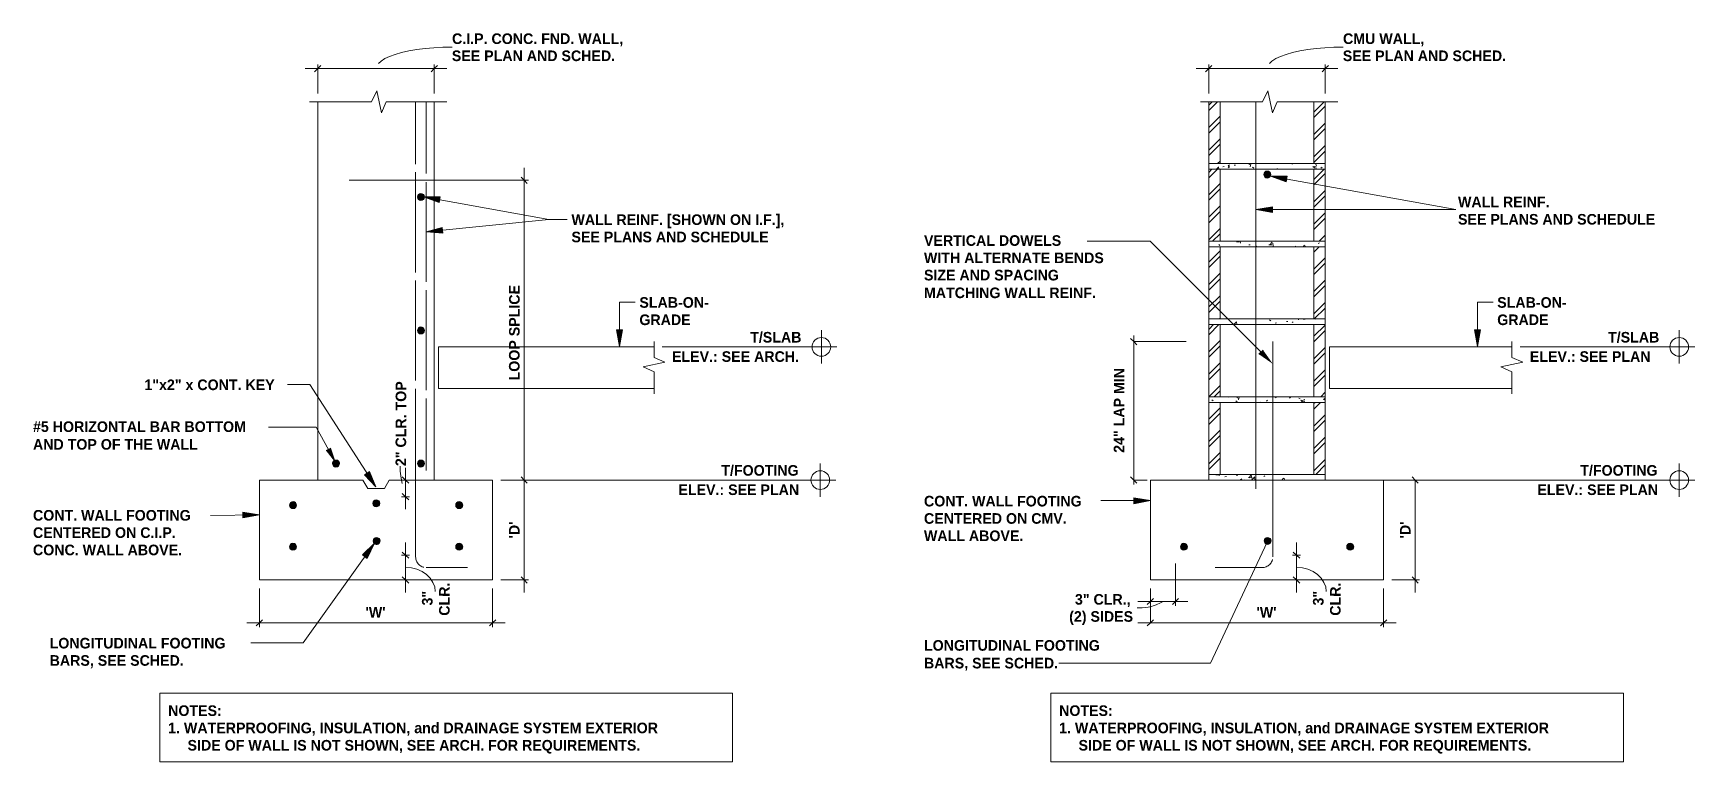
# Model space of a CAD drawing. Header units: inches. Extents: x -16566 to 235, y -92 to 81.
# Drawn here: x 58.85 to 73.52, y 0 to 6.43 of the extents above; entities that cross this region are included whole.
import ezdxf

# ---------------------------------------------------------------- set-up
doc = ezdxf.new("R2010")
doc.units = ezdxf.units.IN
doc.header["$MEASUREMENT"] = 0
doc.linetypes.add('Dash 1_8_', pattern=[0.25, 0.125, -0.125])
for name, color, linetype, lineweight in [('A-DETL', 90, 'Continuous', 9), ('A-DETL-GENF', 92, 'Continuous', 9), ('A-DETL-THIN', 151, 'Continuous', 9), ('G-ANNO-TEXT', 231, 'Continuous', 9)]:
    doc.layers.add(name, color=color, linetype=linetype, lineweight=lineweight)
doc.styles.add('Century Gothic_B', font='', dxfattribs={"height": 0.09375})
doc.styles.get('Century Gothic_B').set_extended_font_data('Century Gothic', bold=True)
pattern_1 = [(45, (67.785, 0), (-0.098995, 0.098995), []), (45, (67.785, 0.15), (-0.098995, 0.098995), [])]
pattern_2 = [(50, (67.785, 0), (0.286846, -0.025301), [0.03, -0.33]), (355, (67.785, 0), (-0.055977, 0.301024), [0.024, -0.264]), (100.451, (67.809, -0.002), (0.231849, 0.275629), [0.025, -0.28]), (46.184, (67.785, 0.08), (0.427136, -0.066141), [0.045, -0.495]), (96.636, (67.821, 0.074), (0.37346, 0.38977), [0.038, -0.421]), (351.184, (67.785, 0.08), (0.37408, 0.389267), [0.036, -0.396]), (21, (67.825, 0.06), (0.238616, -0.161194), [0.03, -0.33]), (326, (67.825, 0.06), (0.096981, 0.29042), [0.024, -0.264]), (71.451, (67.845, 0.047), (0.336407, 0.128668), [0.025, -0.28]), (37.5, (67.78499, 0), (0.0047326, 0.1334601), [0.013, -0.248, 0.013, -0.255, -0.265]), (37.5, (67.78499, 0), (0.0047326, 0.1334601), [-0.529, 0.013, -0.252]), (7.5, (67.785, 0), (0.1052654, 0.1580924), [0.013, -0.14, 0.013, -0.242, -0.101]), (7.5, (67.785, 0), (0.1052654, 0.1580924), [-0.408, 0.013, -0.088]), (327.5, (67.69599, 0), (0.2135185, -0.0091575), [0.013, -0.087, 0.013, -0.299, -0.414]), (327.5, (67.69599, 0), (0.2135185, -0.0091575), [-0.412, 0.013, -0.401]), (317.5, (67.656, 0), (0.2332406, 0.03991), [0.013, -0.117, 0.013, -0.194, -0.294]), (317.5, (67.656, 0), (0.2332406, 0.03991), [-0.337, 0.013, -0.281])]

msp = doc.modelspace()

# ---------------------------------------------------------------- hatches: boundary and pattern name
at = {"layer": 'A-DETL-GENF'}
h = msp.add_hatch(dxfattribs=at)
h.set_pattern_fill('FP_1', style=0, pattern_type=2)
h.set_pattern_definition(pattern_1)
h.paths.add_polyline_path([(69.22668, 2.53706), (69.32668, 2.53706), (69.32668, 3.17333), (69.22668, 3.17333)], flags=0)
h.paths.add_polyline_path([(69.32668, 3.22333), (69.32668, 3.85959), (69.22668, 3.85959), (69.22668, 3.22333)], flags=0)
h.paths.add_polyline_path([(69.22668, 3.90959), (69.32668, 3.90959), (69.32668, 4.54585), (69.22668, 4.54585)], flags=0)
h.paths.add_polyline_path([(69.32668, 4.59585), (69.32668, 5.23211), (69.22668, 5.23211), (69.22668, 4.59585)], flags=0)
h.paths.add_polyline_path([(69.22668, 5.28211), (69.32668, 5.28211), (69.32668, 5.82675), (69.22668, 5.82675)], flags=0)
h = msp.add_hatch(dxfattribs=at)
h.set_pattern_fill('FP_1', style=0, pattern_type=2)
h.set_pattern_definition(pattern_1)
h.paths.add_polyline_path([(70.15562, 2.53706), (70.25562, 2.53706), (70.25562, 3.17333), (70.15562, 3.17333)], flags=0)
h.paths.add_polyline_path([(70.15562, 3.22333), (70.25562, 3.22333), (70.25562, 3.85959), (70.15562, 3.85959)], flags=0)
h.paths.add_polyline_path([(70.25562, 3.90959), (70.25562, 4.54585), (70.15562, 4.54585), (70.15562, 3.90959)], flags=0)
h.paths.add_polyline_path([(70.15562, 4.59585), (70.25562, 4.59585), (70.25562, 5.23211), (70.15562, 5.23211)], flags=0)
h.paths.add_polyline_path([(70.15562, 5.28211), (70.25562, 5.28211), (70.25562, 5.82675), (70.15562, 5.82675)], flags=0)
h = msp.add_hatch(dxfattribs=at)
h.set_pattern_fill('FP_2', color=8, style=0, pattern_type=2)
h.set_pattern_definition(pattern_2)
h.paths.add_polyline_path([(70.25562, 5.23211), (70.25562, 5.28211), (69.22668, 5.28211), (69.22668, 5.23211), (70.07543, 5.23211)], flags=0)
for points in [[(69.7434, 5.15398), (69.75143, 5.15504), (69.75892, 5.15814), (69.76534, 5.16307), (69.77027, 5.16949), (69.77337, 5.17698), (69.77443, 5.18501), (69.77337, 5.19304), (69.77027, 5.20052), (69.76534, 5.20695), (69.75892, 5.21188), (69.75143, 5.21498), (69.7434, 5.21604), (69.73537, 5.21498), (69.72789, 5.21188), (69.72146, 5.20695), (69.71653, 5.20052), (69.71343, 5.19304), (69.71237, 5.18501), (69.71343, 5.17698), (69.71653, 5.16949), (69.72146, 5.16307), (69.72789, 5.15814), (69.73537, 5.15504)], [(69.91057, 5.12075), (69.92039, 5.17173), (69.77262, 5.1713), (69.79508, 5.16307)], [(62.27037, 4.95568), (62.2784, 4.95674), (62.28588, 4.95984), (62.29231, 4.96477), (62.29724, 4.9712), (62.30034, 4.97868), (62.30113, 4.98467), (62.2935, 4.9879), (62.30124, 4.9879), (62.30034, 4.99474), (62.29724, 5.00223), (62.29231, 5.00865), (62.28588, 5.01358), (62.2784, 5.01668), (62.27037, 5.01774), (62.26233, 5.01668), (62.25485, 5.01358), (62.24842, 5.00865), (62.24349, 5.00223), (62.24039, 4.99474), (62.23934, 4.98671), (62.24039, 4.97868), (62.24349, 4.9712), (62.24842, 4.96477), (62.25485, 4.95984), (62.26233, 4.95674)], [(62.43143, 4.93692), (62.44124, 4.9879), (62.2923, 4.9879), (62.35423, 4.96521)], [(69.79035, 4.84931), (69.78963, 4.90059), (69.64335, 4.87599)], [(62.46475, 4.66647), (62.45886, 4.71741), (62.31581, 4.67821), (62.35423, 4.67518)], [(62.27037, 3.77739), (62.2784, 3.77845), (62.28588, 3.78155), (62.29231, 3.78648), (62.29724, 3.79291), (62.30034, 3.80039), (62.30139, 3.80842), (62.30034, 3.81645), (62.29724, 3.82394), (62.29231, 3.83036), (62.28588, 3.8353), (62.2784, 3.8384), (62.27037, 3.83945), (62.26233, 3.8384), (62.25485, 3.8353), (62.24842, 3.83036), (62.24349, 3.82394), (62.24039, 3.81645), (62.23934, 3.80842), (62.24039, 3.80039), (62.24349, 3.79291), (62.24842, 3.78648), (62.25485, 3.78155), (62.26233, 3.77845)], [(64.02481, 3.66694), (64.05032, 3.81392), (63.99737, 3.81392)], [(71.59957, 3.66694), (71.62508, 3.81392), (71.57214, 3.81392)], [(69.79306, 3.51294), (69.70692, 3.63402), (69.66979, 3.59844)], [(61.52222, 2.63229), (61.4752, 2.77339), (61.43011, 2.74988), (61.45681, 2.71579)], [(61.52037, 2.60231), (61.5284, 2.60337), (61.53588, 2.60647), (61.54231, 2.6114), (61.54724, 2.61782), (61.55034, 2.62531), (61.55139, 2.63334), (61.55034, 2.64137), (61.54724, 2.64885), (61.54231, 2.65528), (61.53588, 2.66021), (61.5284, 2.66331), (61.52037, 2.66437), (61.51196, 2.66309), (61.52141, 2.63334), (61.50204, 2.65805), (61.49842, 2.65528), (61.49349, 2.64885), (61.49039, 2.64137), (61.48947, 2.63229), (61.49039, 2.62531), (61.49349, 2.61782), (61.49842, 2.6114), (61.50485, 2.60647), (61.51233, 2.60337)], [(62.27037, 2.60231), (62.2784, 2.60337), (62.28588, 2.60647), (62.29231, 2.6114), (62.29724, 2.61782), (62.30034, 2.62531), (62.30139, 2.63334), (62.30034, 2.64137), (62.29724, 2.64885), (62.29231, 2.65528), (62.28588, 2.66021), (62.2784, 2.66331), (62.27037, 2.66437), (62.26233, 2.66331), (62.25485, 2.66021), (62.24842, 2.65528), (62.24349, 2.64885), (62.24039, 2.64137), (62.23934, 2.63334), (62.24039, 2.62531), (62.24349, 2.61782), (62.24842, 2.6114), (62.25485, 2.60647), (62.26233, 2.60337)], [(61.87287, 2.42631), (61.81604, 2.56352), (61.77291, 2.53412), (61.85011, 2.45086)], [(60.69692, 2.1539), (60.84394, 2.18133), (60.69692, 2.20488)], [(61.14144, 2.23533), (61.14947, 2.23639), (61.15696, 2.23949), (61.16338, 2.24442), (61.16831, 2.25085), (61.17141, 2.25833), (61.17247, 2.26636), (61.17141, 2.27439), (61.16831, 2.28188), (61.16338, 2.2883), (61.15696, 2.29324), (61.14947, 2.29634), (61.14144, 2.29739), (61.13341, 2.29634), (61.12593, 2.29324), (61.1195, 2.2883), (61.11457, 2.28188), (61.11147, 2.27439), (61.11041, 2.26636), (61.11147, 2.25833), (61.11457, 2.25085), (61.1195, 2.24442), (61.12593, 2.23949), (61.13341, 2.23639)], [(61.87608, 2.25096), (61.88412, 2.25202), (61.8916, 2.25512), (61.89803, 2.26005), (61.90296, 2.26647), (61.90606, 2.27396), (61.90711, 2.28199), (61.90606, 2.29002), (61.90296, 2.2975), (61.89803, 2.30393), (61.8916, 2.30886), (61.88412, 2.31196), (61.87608, 2.31302), (61.86805, 2.31196), (61.86057, 2.30886), (61.85414, 2.30393), (61.84921, 2.2975), (61.84611, 2.29002), (61.84506, 2.28199), (61.84611, 2.27396), (61.84921, 2.26647), (61.85414, 2.26005), (61.86057, 2.25512), (61.86805, 2.25202)], [(62.60843, 2.23533), (62.61646, 2.23639), (62.62395, 2.23949), (62.63037, 2.24442), (62.6353, 2.25085), (62.6384, 2.25833), (62.63946, 2.26636), (62.6384, 2.27439), (62.6353, 2.28188), (62.63037, 2.2883), (62.62395, 2.29324), (62.61646, 2.29634), (62.60843, 2.29739), (62.6004, 2.29634), (62.59292, 2.29324), (62.58649, 2.2883), (62.58156, 2.28188), (62.57846, 2.27439), (62.5774, 2.26636), (62.57846, 2.25833), (62.58156, 2.25085), (62.58649, 2.24442), (62.59292, 2.23949), (62.6004, 2.23639)], [(68.56424, 2.2789), (68.71126, 2.30633), (68.56424, 2.32988)], [(61.14058, 1.86798), (61.14861, 1.86903), (61.1561, 1.87213), (61.16252, 1.87706), (61.16745, 1.88349), (61.17055, 1.89097), (61.17161, 1.899), (61.17055, 1.90704), (61.16745, 1.91452), (61.16252, 1.92095), (61.1561, 1.92588), (61.14861, 1.92898), (61.14058, 1.93003), (61.13255, 1.92898), (61.12507, 1.92588), (61.11864, 1.92095), (61.11371, 1.91452), (61.11061, 1.90704), (61.10955, 1.899), (61.11061, 1.89097), (61.11371, 1.88349), (61.11864, 1.87706), (61.12507, 1.87213), (61.13255, 1.86903)], [(61.79642, 1.79526), (61.8611, 1.93047), (61.75333, 1.82658)], [(61.879, 1.91876), (61.88703, 1.91981), (61.89451, 1.92291), (61.90094, 1.92784), (61.90587, 1.93427), (61.90897, 1.94175), (61.91002, 1.94979), (61.90897, 1.95782), (61.90587, 1.9653), (61.90094, 1.97173), (61.89451, 1.97666), (61.88703, 1.97976), (61.879, 1.98081), (61.87096, 1.97976), (61.86348, 1.97666), (61.85705, 1.97173), (61.85212, 1.9653), (61.84902, 1.95782), (61.84797, 1.94979), (61.84902, 1.94175), (61.85212, 1.93427), (61.85788, 1.92737), (61.8611, 1.93047), (61.85909, 1.92628), (61.86348, 1.92291), (61.87096, 1.91981)], [(62.60843, 1.86798), (62.61646, 1.86903), (62.62395, 1.87213), (62.63037, 1.87706), (62.6353, 1.88349), (62.6384, 1.89097), (62.63946, 1.899), (62.6384, 1.90704), (62.6353, 1.91452), (62.63037, 1.92095), (62.62395, 1.92588), (62.61646, 1.92898), (62.60843, 1.93003), (62.6004, 1.92898), (62.59292, 1.92588), (62.58649, 1.92095), (62.58156, 1.91452), (62.57846, 1.90704), (62.5774, 1.899), (62.57846, 1.89097), (62.58156, 1.88349), (62.58649, 1.87706), (62.59292, 1.87213), (62.6004, 1.86903)], [(69.0079, 1.86798), (69.01593, 1.86903), (69.02341, 1.87213), (69.02984, 1.87706), (69.03477, 1.88349), (69.03787, 1.89097), (69.03893, 1.899), (69.03787, 1.90704), (69.03477, 1.91452), (69.02984, 1.92095), (69.02341, 1.92588), (69.01593, 1.92898), (69.0079, 1.93003), (68.99987, 1.92898), (68.99238, 1.92588), (68.98596, 1.92095), (68.98103, 1.91452), (68.97793, 1.90704), (68.97687, 1.899), (68.97793, 1.89097), (68.98103, 1.88349), (68.98596, 1.87706), (68.99238, 1.87213), (68.99987, 1.86903)], [(69.74631, 1.91876), (69.75434, 1.91981), (69.76183, 1.92291), (69.76825, 1.92784), (69.77318, 1.93427), (69.77628, 1.94175), (69.77734, 1.94979), (69.77628, 1.95782), (69.77318, 1.9653), (69.76825, 1.97173), (69.76183, 1.97666), (69.75434, 1.97976), (69.74631, 1.98081), (69.73828, 1.97976), (69.7308, 1.97666), (69.72437, 1.97173), (69.71944, 1.9653), (69.71634, 1.95782), (69.71528, 1.94979), (69.71634, 1.94175), (69.71944, 1.93427), (69.72437, 1.92784), (69.7308, 1.92291), (69.73828, 1.91981)], [(70.47575, 1.86798), (70.48378, 1.86903), (70.49126, 1.87213), (70.49769, 1.87706), (70.50262, 1.88349), (70.50572, 1.89097), (70.50678, 1.899), (70.50572, 1.90704), (70.50262, 1.91452), (70.49769, 1.92095), (70.49126, 1.92588), (70.48378, 1.92898), (70.47575, 1.93003), (70.46772, 1.92898), (70.46023, 1.92588), (70.45381, 1.92095), (70.44888, 1.91452), (70.44578, 1.90704), (70.44472, 1.899), (70.44578, 1.89097), (70.44888, 1.88349), (70.45381, 1.87706), (70.46023, 1.87213), (70.46772, 1.86903)]]:
    msp.add_hatch(color=7, dxfattribs=at).paths.add_polyline_path(points, flags=0)
h = msp.add_hatch(dxfattribs=at)
h.set_pattern_fill('FP_2', color=8, style=0, pattern_type=2)
h.set_pattern_definition(pattern_2)
h.paths.add_polyline_path([(70.25562, 4.54585), (70.25562, 4.59585), (69.22668, 4.59585), (69.22668, 4.54585), (70.07543, 4.54585)], flags=0)
h = msp.add_hatch(dxfattribs=at)
h.set_pattern_fill('FP_2', color=8, style=0, pattern_type=2)
h.set_pattern_definition(pattern_2)
h.paths.add_polyline_path([(70.25562, 3.85959), (70.25562, 3.90959), (69.22668, 3.90959), (69.22668, 3.85959), (70.07543, 3.85959)], flags=0)
h = msp.add_hatch(dxfattribs=at)
h.set_pattern_fill('FP_2', color=8, style=0, pattern_type=2)
h.set_pattern_definition(pattern_2)
h.paths.add_polyline_path([(70.25562, 3.17333), (70.25562, 3.22333), (69.22668, 3.22333), (69.22668, 3.17333), (70.07543, 3.17333)], flags=0)
h = msp.add_hatch(dxfattribs=at)
h.set_pattern_fill('FP_2', color=8, style=0, pattern_type=2)
h.set_pattern_definition(pattern_2)
h.paths.add_polyline_path([(70.25562, 2.48706), (70.25562, 2.53706), (69.22668, 2.53706), (69.22668, 2.48706), (70.07543, 2.48706)], flags=0)
at = {"layer": 'G-ANNO-TEXT', "lineweight": 20}
h = msp.add_hatch(color=147, dxfattribs=at)
edge = h.paths.add_edge_path(flags=0)
edge.add_arc((69.74346, 1.93985), 0.01953, 0, 360)

# ---------------------------------------------------------------- linework, layer by layer
at = {"layer": 'A-DETL'}
for p, q in [((62.38441, 6.30494), (62.46475, 6.30887)), ((62.46475, 6.30887), (62.54509, 6.31083)), ((70.25173, 6.30494), (70.33207, 6.30887)), ((70.33207, 6.30887), (70.41241, 6.31083)), ((61.89442, 6.16577), (61.91793, 6.18732)), ((61.91793, 6.18732), (61.95125, 6.20891)), ((61.95125, 6.20891), (61.99242, 6.22849)), ((61.99242, 6.22849), (62.04336, 6.24611)), ((62.04336, 6.24611), (62.10023, 6.26181)), ((62.10023, 6.26181), (62.16491, 6.27751)), ((62.16491, 6.27751), (62.23347, 6.28924)), ((62.23347, 6.28924), (62.30796, 6.29709)), ((62.30796, 6.29709), (62.38441, 6.30494)), ((69.76173, 6.16577), (69.78524, 6.18732)), ((69.78524, 6.18732), (69.81856, 6.20891)), ((69.81856, 6.20891), (69.85973, 6.22849)), ((69.85973, 6.22849), (69.91068, 6.24611)), ((69.91068, 6.24611), (69.96754, 6.26181)), ((69.96754, 6.26181), (70.03222, 6.27751)), ((70.03222, 6.27751), (70.10079, 6.28924)), ((70.10079, 6.28924), (70.17528, 6.29709)), ((70.17528, 6.29709), (70.25173, 6.30494)), ((61.24963, 6.12072), (62.50003, 6.12072)), ((61.35937, 6.12072), (61.33193, 6.09325)), ((61.35937, 6.12072), (61.35937, 6.15792)), ((61.3868, 6.14815), (61.35937, 6.12072)), ((61.35937, 5.90121), (61.35937, 6.12072)), ((62.3883, 6.12072), (62.36087, 6.09325)), ((62.3883, 6.12072), (62.3883, 6.15792)), ((62.41577, 6.14815), (62.3883, 6.12072)), ((62.3883, 5.90121), (62.3883, 6.12072)), ((69.11695, 6.12072), (70.36735, 6.12072)), ((69.22668, 6.12072), (69.19925, 6.09325)), ((69.22668, 6.12072), (69.22668, 6.15792)), ((69.25412, 6.14815), (69.22668, 6.12072)), ((69.22668, 5.90121), (69.22668, 6.12072)), ((70.25562, 6.12072), (70.22818, 6.09325)), ((70.25562, 6.12072), (70.25562, 6.15792)), ((70.28309, 6.14815), (70.25562, 6.12072)), ((70.25562, 5.90121), (70.25562, 6.12072)), ((61.8353, 5.82675), (61.88023, 5.92326)), ((61.88023, 5.92326), (61.92155, 5.73018)), ((69.70261, 5.82675), (69.74754, 5.92326)), ((69.74754, 5.92326), (69.78886, 5.73018)), ((61.64226, 5.82675), (61.28608, 5.82675)), ((61.35937, 5.82675), (61.35937, 2.48706)), ((61.8353, 5.82675), (61.64226, 5.82675)), ((61.92155, 5.73018), (61.96467, 5.82675)), ((61.96467, 5.82675), (62.50003, 5.82675)), ((62.2237, 5.27797), (62.2237, 5.82675)), ((62.31581, 5.19367), (62.31581, 5.82675)), ((62.3883, 2.48706), (62.3883, 5.82675)), ((69.50958, 5.82675), (69.1534, 5.82675)), ((69.22668, 5.82675), (69.22668, 2.48706)), ((69.32668, 5.28211), (69.32668, 5.82675)), ((69.70261, 5.82675), (69.50958, 5.82675)), ((69.64335, 2.40949), (69.64335, 5.82675)), ((69.78886, 5.73018), (69.83199, 5.82675)), ((69.83199, 5.82675), (70.36735, 5.82675)), ((70.15562, 5.28211), (70.15562, 5.82675)), ((70.25562, 2.48706), (70.25562, 5.82675)), ((62.2237, 4.32153), (62.2237, 5.20545)), ((63.18206, 5.13488), (63.15463, 5.16231)), ((63.18206, 5.24465), (63.18206, 2.48706)), ((69.32668, 4.59585), (69.32668, 5.23211)), ((71.40942, 4.87599), (69.77144, 5.17173)), ((69.77144, 5.17173), (69.91057, 5.12075)), ((69.92039, 5.17173), (69.77144, 5.17173)), ((69.91057, 5.12075), (69.92039, 5.17173)), ((70.15562, 4.59585), (70.15562, 5.23211)), ((61.63574, 5.13488), (63.18206, 5.13488)), ((62.31581, 4.23723), (62.31581, 5.11918)), ((63.2095, 5.10745), (63.18206, 5.13488)), ((63.18206, 5.13488), (63.21931, 5.13488)), ((63.39961, 4.78798), (62.2923, 4.9879)), ((62.2923, 4.9879), (62.43143, 4.93692)), ((62.44124, 4.9879), (62.2923, 4.9879)), ((62.43143, 4.93692), (62.44124, 4.9879)), ((69.78963, 4.90059), (69.64335, 4.87599)), ((69.64335, 4.87599), (69.79035, 4.84931)), ((69.64335, 4.87599), (71.40942, 4.87599)), ((69.79035, 4.84931), (69.78963, 4.90059)), ((62.31581, 4.67821), (63.39961, 4.78798)), ((62.45886, 4.71741), (62.31581, 4.67821)), ((62.46475, 4.66647), (62.45886, 4.71741)), ((63.39961, 4.78798), (63.56229, 4.78798)), ((63.56229, 4.78798), (63.39961, 4.78798)), ((62.31581, 4.67821), (62.46475, 4.66647)), ((68.71015, 4.59585), (68.15327, 4.59585)), ((68.71015, 4.59585), (69.68908, 3.61692)), ((69.32668, 3.90959), (69.32668, 4.54585)), ((70.15562, 3.90959), (70.15562, 4.54585)), ((62.2237, 3.36705), (62.2237, 4.249)), ((62.31581, 3.28083), (62.31581, 4.16278)), ((64.02481, 3.66694), (64.02481, 4.05697)), ((64.02481, 4.05697), (64.16201, 4.05697)), ((71.59957, 3.66694), (71.59957, 4.05697)), ((71.59957, 4.05697), (71.73678, 4.05697)), ((69.32668, 3.22333), (69.32668, 3.85959)), ((70.15562, 3.22333), (70.15562, 3.85959)), ((64.05032, 3.81392), (63.99737, 3.81392)), ((63.99737, 3.81392), (64.02481, 3.66694)), ((64.02481, 3.66694), (64.05032, 3.81392)), ((64.32853, 3.57108), (64.32853, 3.71031)), ((65.80633, 3.80999), (65.80633, 3.51603)), ((65.80633, 3.66301), (65.80633, 3.74535)), ((68.56424, 3.71031), (68.53681, 3.73774)), ((68.56424, 3.76518), (68.56424, 2.44966)), ((68.59167, 3.68288), (68.56424, 3.71031)), ((68.56424, 3.71031), (69.02749, 3.71031)), ((69.79306, 2.34008), (69.79306, 3.71031)), ((71.62508, 3.81392), (71.57214, 3.81392)), ((71.57214, 3.81392), (71.59957, 3.66694)), ((71.59957, 3.66694), (71.62508, 3.81392)), ((71.9033, 3.57108), (71.9033, 3.71031)), ((73.3811, 3.80999), (73.3811, 3.51603)), ((73.3811, 3.66301), (73.3811, 3.74535)), ((64.32853, 3.66301), (62.42554, 3.66301)), ((62.42554, 3.66301), (62.42554, 3.29649)), ((64.23202, 3.48664), (64.4251, 3.52796)), ((64.4251, 3.52796), (64.32853, 3.57108)), ((64.4011, 3.66301), (65.66917, 3.66301)), ((65.66917, 3.66301), (65.94354, 3.66301)), ((65.72399, 3.66301), (65.80633, 3.66301)), ((65.80633, 3.66301), (65.80633, 3.58067)), ((65.88867, 3.66301), (65.80633, 3.66301)), ((69.66979, 3.59844), (69.70692, 3.63402)), ((71.9033, 3.66301), (70.29286, 3.66301)), ((70.29286, 3.66301), (70.29286, 3.29649)), ((71.80678, 3.48664), (71.99987, 3.52796)), ((71.99987, 3.52796), (71.9033, 3.57108)), ((71.97587, 3.66301), (73.24393, 3.66301)), ((73.24393, 3.66301), (73.5183, 3.66301)), ((73.29876, 3.66301), (73.3811, 3.66301)), ((73.3811, 3.66301), (73.3811, 3.58067)), ((73.46344, 3.66301), (73.3811, 3.66301)), ((64.32853, 3.44171), (64.23202, 3.48664)), ((64.32853, 3.44171), (64.32853, 3.24868)), ((71.9033, 3.44171), (71.80678, 3.48664)), ((71.9033, 3.44171), (71.9033, 3.24868)), ((61.29077, 3.32985), (61.09284, 3.32985)), ((61.87287, 2.42631), (61.29077, 3.32985)), ((62.2237, 2.34008), (62.2237, 3.2926)), ((62.42554, 3.29649), (64.32853, 3.29649)), ((70.29286, 3.29649), (71.9033, 3.29649)), ((62.31581, 2.57333), (62.31581, 3.2083)), ((69.32668, 2.53706), (69.32668, 3.17333)), ((70.15562, 2.53706), (70.15562, 3.17333)), ((61.34454, 2.95543), (60.92385, 2.95543)), ((61.52222, 2.63229), (61.34454, 2.95543)), ((61.81604, 2.56352), (61.77291, 2.53412)), ((61.77291, 2.53412), (61.87287, 2.42631)), ((61.87287, 2.42631), (61.81604, 2.56352)), ((62.08845, 2.56744), (62.08649, 2.61053)), ((62.09238, 2.52431), (62.08845, 2.56744)), ((62.09827, 2.48706), (62.09238, 2.52431)), ((62.10611, 2.51454), (62.13551, 2.48706)), ((62.13551, 2.23035), (62.13551, 2.59684)), ((63.18206, 2.48706), (63.15463, 2.51454)), ((65.79656, 2.63408), (65.79656, 2.34008)), ((65.79656, 2.48706), (65.79656, 2.56936)), ((68.56424, 2.48706), (68.53681, 2.51454)), ((71.04938, 2.48706), (71.02195, 2.51454)), ((73.3811, 2.63408), (73.3811, 2.34008)), ((73.3811, 2.48706), (73.3811, 2.56936)), ((61.35937, 2.48706), (60.84394, 2.48706)), ((60.84394, 2.48706), (60.84394, 1.60515)), ((61.35937, 2.48706), (61.75725, 2.48706)), ((61.75725, 2.48706), (61.80034, 2.41261)), ((61.80034, 2.41261), (61.94732, 2.41261)), ((61.94732, 2.41261), (61.99045, 2.48706)), ((61.99045, 2.48706), (62.46279, 2.48706)), ((62.10611, 2.45574), (62.09827, 2.48706)), ((62.13551, 2.48706), (62.09827, 2.48706)), ((62.10611, 2.36752), (62.13551, 2.34008)), ((62.13551, 2.48706), (62.16291, 2.45963)), ((62.2609, 2.48706), (62.13551, 2.48706)), ((62.90376, 2.48706), (62.3883, 2.48706)), ((62.90376, 1.60515), (62.90376, 2.48706)), ((63.18206, 2.48706), (62.97629, 2.48706)), ((62.97629, 2.48706), (65.66132, 2.48706)), ((63.2095, 2.45963), (63.18206, 2.48706)), ((63.21931, 2.48706), (63.18206, 2.48706)), ((63.18206, 2.48706), (63.18206, 1.49342)), ((65.66132, 2.48706), (65.93373, 2.48706)), ((65.71426, 2.48706), (65.79656, 2.48706)), ((65.79656, 2.48706), (65.79656, 2.40476)), ((65.87886, 2.48706), (65.79656, 2.48706)), ((68.59167, 2.45963), (68.56424, 2.48706)), ((68.68186, 2.48706), (68.56424, 2.48706)), ((69.22668, 2.48706), (68.71126, 2.48706)), ((68.71126, 2.48706), (68.71126, 1.60515)), ((69.22668, 2.48706), (69.62457, 2.48706)), ((69.62457, 2.48706), (70.33011, 2.48706)), ((70.12822, 2.48706), (70.00283, 2.48706)), ((70.77108, 2.48706), (70.25562, 2.48706)), ((70.56083, 2.48706), (73.24585, 2.48706)), ((70.77108, 1.60515), (70.77108, 2.48706)), ((71.04938, 2.48706), (70.84361, 2.48706)), ((71.07681, 2.45963), (71.04938, 2.48706)), ((71.08662, 2.48706), (71.04938, 2.48706)), ((71.04938, 2.48706), (71.04938, 1.49342)), ((73.24585, 2.48706), (73.51826, 2.48706)), ((73.2988, 2.48706), (73.3811, 2.48706)), ((73.3811, 2.48706), (73.3811, 2.40476)), ((73.4634, 2.48706), (73.3811, 2.48706)), ((60.69692, 2.1539), (60.69692, 2.20488)), ((60.69692, 2.20488), (60.84394, 2.18133)), ((62.13551, 2.34008), (62.09827, 2.34008)), ((62.13551, 2.34008), (62.16291, 2.31265)), ((62.16883, 2.34008), (62.13551, 2.34008)), ((62.2237, 1.80918), (62.2237, 2.34008)), ((68.71126, 2.30633), (68.27463, 2.30633)), ((68.56424, 2.2789), (68.56424, 2.32988)), ((68.56424, 2.32988), (68.71126, 2.30633)), ((68.71126, 2.30633), (68.56424, 2.2789)), ((69.79306, 1.81012), (69.79306, 2.34008)), ((60.84394, 2.18133), (60.41081, 2.17548)), ((60.84394, 2.18133), (60.69692, 2.1539)), ((61.8611, 1.93047), (61.23001, 1.05048)), ((61.75333, 1.82658), (61.8611, 1.93047)), ((61.8611, 1.93047), (61.79642, 1.79526)), ((62.13551, 1.49342), (62.13551, 1.93635)), ((70.00283, 1.49342), (70.00283, 1.93635)), ((61.79642, 1.79526), (61.75333, 1.82658)), ((62.13551, 1.82466), (62.09827, 1.82466)), ((62.10611, 1.85209), (62.13551, 1.82466)), ((62.13551, 1.82466), (62.16291, 1.79719)), ((62.16883, 1.82466), (62.13551, 1.82466)), ((70.00283, 1.82466), (69.96558, 1.82466)), ((69.97343, 1.85209), (70.00283, 1.82466)), ((70.00283, 1.82466), (70.03022, 1.79719)), ((70.03615, 1.82466), (70.00283, 1.82466)), ((62.10611, 1.63258), (62.13551, 1.60515)), ((62.13551, 1.71488), (62.18645, 1.71096)), ((62.18645, 1.71096), (62.23543, 1.69919)), ((62.23543, 1.69919), (62.28053, 1.6796)), ((62.28053, 1.6796), (62.3197, 1.65217)), ((62.6823, 1.71488), (62.318, 1.71488)), ((62.3197, 1.65217), (62.35302, 1.62081)), ((62.35302, 1.62081), (62.37656, 1.58357)), ((63.18206, 1.60515), (63.15463, 1.63258)), ((68.93269, 1.75213), (68.93269, 1.415)), ((69.28443, 1.71488), (69.69783, 1.71488)), ((69.97343, 1.63258), (70.00283, 1.60515)), ((70.00283, 1.71488), (70.05377, 1.71096)), ((70.05377, 1.71096), (70.10275, 1.69919)), ((70.10275, 1.69919), (70.14784, 1.6796)), ((70.14784, 1.6796), (70.18701, 1.65217)), ((70.18701, 1.65217), (70.22033, 1.62081)), ((70.22033, 1.62081), (70.24388, 1.58357)), ((71.04938, 1.60515), (71.02195, 1.63258)), ((60.84394, 1.60515), (62.90376, 1.60515)), ((60.84394, 1.22689), (60.84394, 1.53066)), ((62.13551, 1.60515), (62.09827, 1.60515)), ((62.13551, 1.60515), (62.16291, 1.57772)), ((62.16883, 1.60515), (62.13551, 1.60515)), ((62.37656, 1.58357), (62.39222, 1.5444)), ((62.39222, 1.5444), (62.39615, 1.50323)), ((62.90376, 1.53066), (62.90376, 1.22689)), ((62.97629, 1.60515), (63.18206, 1.60515)), ((63.2095, 1.57772), (63.18206, 1.60515)), ((63.18206, 1.60515), (63.21931, 1.60515)), ((68.71126, 1.60515), (70.77108, 1.60515)), ((68.71126, 1.22689), (68.71126, 1.53066)), ((68.71126, 1.22689), (68.71126, 1.53066)), ((68.71126, 1.53066), (68.71126, 1.415)), ((70.00283, 1.60515), (69.96558, 1.60515)), ((70.00283, 1.60515), (70.03022, 1.57772)), ((70.03615, 1.60515), (70.00283, 1.60515)), ((70.24388, 1.58357), (70.25954, 1.5444)), ((70.25954, 1.5444), (70.26346, 1.50323)), ((70.77108, 1.53066), (70.77108, 1.22689)), ((70.84361, 1.60515), (71.04938, 1.60515)), ((71.07681, 1.57772), (71.04938, 1.60515)), ((71.04938, 1.60515), (71.08662, 1.60515)), ((68.63873, 1.36013), (68.59564, 1.36013)), ((68.60148, 1.415), (69.04246, 1.415)), ((68.6916, 1.36552), (68.63873, 1.36013)), ((68.71126, 1.415), (68.68382, 1.38761)), ((68.73869, 1.44247), (68.71126, 1.415)), ((68.71126, 1.415), (68.71126, 1.37779)), ((68.81618, 1.40839), (68.74862, 1.38109)), ((68.93269, 1.415), (68.90529, 1.38761)), ((68.96016, 1.44247), (68.93269, 1.415)), ((68.93269, 1.415), (68.93269, 1.37779)), ((60.73417, 1.22689), (63.01354, 1.22689)), ((60.84394, 1.22689), (60.81651, 1.19942)), ((60.87137, 1.25432), (60.84394, 1.22689)), ((60.84394, 1.18965), (60.84394, 1.22689)), ((62.90376, 1.22689), (62.87633, 1.19942)), ((62.9312, 1.25432), (62.90376, 1.22689)), ((62.90376, 1.22689), (62.90376, 1.18965)), ((68.60148, 1.22689), (70.88085, 1.22689)), ((68.71126, 1.22689), (68.68382, 1.19942)), ((68.73869, 1.25432), (68.71126, 1.22689)), ((70.77108, 1.22689), (70.74365, 1.19942)), ((70.79851, 1.25432), (70.77108, 1.22689)), ((70.77108, 1.22689), (70.77108, 1.18965)), ((61.07322, 1.05048), (60.76749, 1.05048)), ((61.23001, 1.05048), (61.07322, 1.05048)), ((59.96591, 0.60558), (65.02238, 0.60558)), ((59.96591, 0), (59.96591, 0.60558)), ((65.02238, 0.60558), (65.02238, 0)), ((67.83323, 0.60558), (72.8897, 0.60558)), ((67.83323, 0), (67.83323, 0.60558)), ((72.8897, 0.60558), (72.8897, 0)), ((65.02238, 0), (59.96591, 0)), ((72.8897, 0), (67.83323, 0))]:
    msp.add_line(p, q, dxfattribs=at)
for centre, radius in [((65.80633, 3.66301), 0.08234), ((73.3811, 3.66301), 0.08234), ((65.79656, 2.48706), 0.0823), ((73.3811, 2.48706), 0.0823)]:
    msp.add_circle(centre, radius, dxfattribs=at)
at = {"layer": 'A-DETL', "linetype": 'Dash 1_8_'}
for centre, radius, start, end in [((62.318, 1.80918), 0.0943, 180, 270), ((69.69783, 1.81012), 0.09523, 270, 360)]:
    msp.add_arc(centre, radius, start, end, dxfattribs=at)
at = {"layer": 'A-DETL-THIN'}
for p, q in [((69.32668, 5.82675), (69.22668, 5.82675)), ((69.22668, 5.82675), (69.22668, 5.28211)), ((69.32668, 5.28211), (69.32668, 5.82675)), ((70.25562, 5.82675), (70.15562, 5.82675)), ((70.15562, 5.82675), (70.15562, 5.28211)), ((70.25562, 5.28211), (70.25562, 5.82675)), ((70.25562, 5.28211), (69.22668, 5.28211)), ((69.22668, 5.28211), (69.22668, 5.23211)), ((69.22668, 5.28211), (70.25562, 5.28211)), ((70.25562, 5.23211), (70.25562, 5.28211)), ((69.22668, 5.23211), (69.22668, 4.59585)), ((69.22668, 5.23211), (70.25562, 5.23211)), ((69.22668, 5.23211), (70.25562, 5.23211)), ((69.32668, 4.59585), (69.32668, 5.23211)), ((70.15562, 5.23211), (70.15562, 4.59585)), ((70.25562, 4.59585), (70.25562, 5.23211)), ((70.25562, 4.59585), (69.22668, 4.59585)), ((69.22668, 4.59585), (69.22668, 4.54585)), ((69.22668, 4.59585), (70.25562, 4.59585)), ((70.25562, 4.54585), (70.25562, 4.59585)), ((69.22668, 4.54585), (69.22668, 3.90959)), ((69.22668, 4.54585), (70.25562, 4.54585)), ((69.22668, 4.54585), (70.25562, 4.54585)), ((69.32668, 3.90959), (69.32668, 4.54585)), ((70.15562, 4.54585), (70.15562, 3.90959)), ((70.25562, 3.90959), (70.25562, 4.54585)), ((70.25562, 3.90959), (69.22668, 3.90959)), ((69.22668, 3.90959), (69.22668, 3.85959)), ((69.22668, 3.90959), (70.25562, 3.90959)), ((69.22668, 3.85959), (69.22668, 3.22333)), ((69.22668, 3.85959), (70.25562, 3.85959)), ((69.22668, 3.85959), (70.25562, 3.85959)), ((69.32668, 3.22333), (69.32668, 3.85959)), ((70.15562, 3.85959), (70.15562, 3.22333)), ((70.25562, 3.85959), (70.25562, 3.90959)), ((70.25562, 3.22333), (70.25562, 3.85959)), ((70.25562, 3.22333), (69.22668, 3.22333)), ((69.22668, 3.22333), (69.22668, 3.17333)), ((69.22668, 3.22333), (70.25562, 3.22333)), ((69.22668, 3.17333), (69.22668, 2.53706)), ((69.22668, 3.17333), (70.25562, 3.17333)), ((69.22668, 3.17333), (70.25562, 3.17333)), ((69.32668, 2.53706), (69.32668, 3.17333)), ((70.15562, 3.17333), (70.15562, 2.53706)), ((70.25562, 3.17333), (70.25562, 3.22333)), ((70.25562, 2.53706), (70.25562, 3.17333)), ((70.25562, 2.53706), (69.22668, 2.53706)), ((69.22668, 2.53706), (69.22668, 2.48706)), ((69.22668, 2.53706), (70.25562, 2.53706)), ((70.25562, 2.48706), (70.25562, 2.53706)), ((69.22668, 2.48706), (70.25562, 2.48706)), ((69.32668, 2.48706), (70.15562, 2.48706))]:
    msp.add_line(p, q, dxfattribs=at)
for centre in [(69.7434, 5.18501), (62.27037, 4.98671), (62.27037, 3.80842), (61.52037, 2.63334), (62.27037, 2.63334), (61.14144, 2.26636), (61.87608, 2.28199), (62.60843, 2.26636), (61.14058, 1.899), (61.879, 1.94979), (62.60843, 1.899), (69.0079, 1.899), (69.74631, 1.94979), (70.47575, 1.899)]:
    msp.add_circle(centre, 0.03103, dxfattribs=at)
for centre, radius, start, end in [((69.7434, 5.18501), 0.03103, 0, 180), ((69.7434, 5.18501), 0.03103, 180, 0), ((62.27037, 4.98671), 0.03103, 2.224968, 180), ((62.27037, 4.98671), 0.03103, 180, 356.185113), ((62.27037, 3.80842), 0.03103, 0, 180), ((62.27037, 3.80842), 0.03103, 180, 0), ((61.52037, 2.63334), 0.03103, 126.555568, 180), ((61.52037, 2.63334), 0.03103, 0, 105), ((62.27037, 2.63334), 0.03103, 0, 180), ((61.52037, 2.63334), 0.03103, 180, 0), ((62.27037, 2.63334), 0.03103, 180, 360), ((61.14144, 2.26636), 0.03103, 0, 180), ((61.14144, 2.26636), 0.03103, 180, 360), ((61.87608, 2.28199), 0.03103, 0, 180), ((61.87608, 2.28199), 0.03103, 180, 360), ((62.60843, 2.26636), 0.03103, 0, 180), ((62.60843, 2.26636), 0.03103, 180, 360), ((61.14058, 1.899), 0.03103, 0, 180), ((61.879, 1.94979), 0.03103, 0, 180), ((61.879, 1.94979), 0.03103, 180, 226.720143), ((61.879, 1.94979), 0.03103, 229.762495, 360), ((62.60843, 1.899), 0.03103, 0, 180), ((69.0079, 1.899), 0.03103, 0, 180), ((69.74631, 1.94979), 0.03103, 0, 180), ((69.74631, 1.94979), 0.03103, 180, 360), ((70.47575, 1.899), 0.03103, 0, 180), ((61.14058, 1.899), 0.03103, 180, 360), ((62.60843, 1.899), 0.03103, 180, 360), ((69.0079, 1.899), 0.03103, 180, 360), ((70.47575, 1.899), 0.03103, 180, 360), ((68.6541, 1.61503), 0.25231, 278.547278, 292)]:
    msp.add_arc(centre, radius, start, end, dxfattribs=at)
at = {"layer": 'G-ANNO-TEXT', "color": 147, "lineweight": 20}
for p, q in [((69.74346, 1.93985), (69.24346, 0.87115)), ((68.74346, 0.87115), (67.90413, 0.87115)), ((69.24346, 0.87115), (68.74346, 0.87115))]:
    msp.add_line(p, q, dxfattribs=at)
msp.add_circle((69.74346, 1.93985), 0.01953, dxfattribs=at)

# ---------------------------------------------------------------- texts
at = {"layer": 'G-ANNO-TEXT', "color": 147, "lineweight": 20, "char_height": 0.09375, "attachment_point": 1, "style": 'Century Gothic_B'}
for s, insert, width in [('C.I.P. CONC. FND. WALL,', (62.54509, 6.43148), 1.881125), ('CMU WALL,', (70.41241, 6.43148), 0.8679687), ('SEE PLAN AND SCHED.', (62.54313, 6.28057), 1.7075312), ('SEE PLAN AND SCHED.', (70.41045, 6.28057), 1.7075312), ('WALL REINF. ', (71.42776, 4.98977), 0.9563437), ('WALL REINF. [SHOWN ON I.F.],', (63.59951, 4.83352), 2.2504063), ('SEE PLANS AND SCHEDULE', (71.42776, 4.83689), 2.007375), ('SEE PLANS AND SCHEDULE', (63.59951, 4.68064), 2.007375), ('VERTICAL DOWELS', (66.71215, 4.6493), 1.3982188), ('WITH ALTERNATE BENDS', (66.71215, 4.49643), 1.780125), ('SIZE AND SPACING ', (66.71215, 4.34395), 1.5055312), ('MATCHING WALL REINF.', (66.71215, 4.1877), 1.8243125), ('SLAB-ON-', (64.19923, 4.10248), 0.7575), ('SLAB-ON-', (71.774, 4.10248), 0.7575), ('GRADE', (64.19923, 3.94961), 0.5491875), ('GRADE', (71.774, 3.94961), 0.5491875), ('T/SLAB', (65.17773, 3.79544), 0.5081562), ('T/SLAB', (72.75249, 3.79544), 0.5081562), ('ELEV.: SEE ARCH.', (64.48734, 3.62493), 1.2814375), ('ELEV.: SEE PLAN', (72.0621, 3.62493), 1.18675), ('1"x2" x CONT. KEY', (59.8287, 3.3755), 1.3919062), ('#5 HORIZONTAL BAR BOTTOM ', (58.84484, 3.00577), 2.29775), ('AND TOP OF THE WALL', (58.84484, 2.84952), 1.7012188), ('T/FOOTING', (64.92275, 2.61951), 0.8521875), ('T/FOOTING', (72.50729, 2.61951), 0.8521875), ('ELEV.: SEE PLAN', (64.54417, 2.449), 1.18675), ('CONT. WALL FOOTING', (66.71215, 2.34809), 1.6980625), ('ELEV.: SEE PLAN', (72.12871, 2.449), 1.18675), ('CONT. WALL FOOTING', (58.84484, 2.22309), 1.6980625), ('CENTERED ON C.I.P.', (58.84484, 2.07022), 1.515), ('CENTERED ON CMV.', (66.71215, 2.19522), 1.5497188), ('CONC. WALL ABOVE.', (58.84484, 1.91735), 1.6380937), ('WALL ABOVE.', (66.71215, 2.04235), 1.0415625), ('3" CLR.,', (68.04531, 1.48082), 0.5712812), ("'W'", (61.78074, 1.36715), 0.214625), ('(2) SIDES', (67.99435, 1.32991), 0.669125), ("'W'", (69.64806, 1.36715), 0.214625), ('LONGITUDINAL FOOTING', (58.99183, 1.0942), 1.9000625), ('LONGITUDINAL FOOTING ', (66.71215, 1.07428), 1.94425), ('BARS, SEE SCHED.', (58.99183, 0.94133), 1.3477188), ('BARS, SEE SCHED.', (66.71215, 0.91803), 1.3477188), ('NOTES:', (60.03841, 0.49839), 0.5365625), ('NOTES:', (67.90572, 0.49839), 0.5365625), ('1. WATERPROOFING, INSULATION, and DRAINAGE SYSTEM EXTERIOR', (60.03841, 0.34552), 5.1730937), ('1. WATERPROOFING, INSULATION, and DRAINAGE SYSTEM EXTERIOR', (67.90572, 0.34552), 5.1730937), ('SIDE OF WALL IS NOT SHOWN, SEE ARCH. FOR REQUIREMENTS.', (60.20983, 0.19265), 4.6807187), ('SIDE OF WALL IS NOT SHOWN, SEE ARCH. FOR REQUIREMENTS.', (68.07715, 0.19265), 4.6807187)]:
    msp.add_mtext(s, dxfattribs=dict(at, insert=insert, width=width))
at = {"layer": 'G-ANNO-TEXT', "color": 147, "lineweight": 20, "char_height": 0.09375, "attachment_point": 1, "rotation": 89.902731, "style": 'Century Gothic_B'}
for s, insert, width in [('LOOP SPLICE', (63.04752, 3.36721), 0.9784375), ('24" LAP MIN', (68.3878, 2.72803), 0.9184687), ('2" CLR. TOP', (62.04588, 2.6107), 0.8648125), ("'D'", (63.0476, 1.97177), 0.1830625), ("'D'", (70.91492, 1.97177), 0.1830625), ('3"', (62.27937, 1.37989), 0.1483437), ('CLR.', (62.43029, 1.28974), 0.3345625), ('3"', (70.14669, 1.37989), 0.1483437), ('CLR.', (70.2976, 1.28974), 0.3345625)]:
    msp.add_mtext(s, dxfattribs=dict(at, insert=insert, width=width))

doc.saveas('drawing.dxf')
